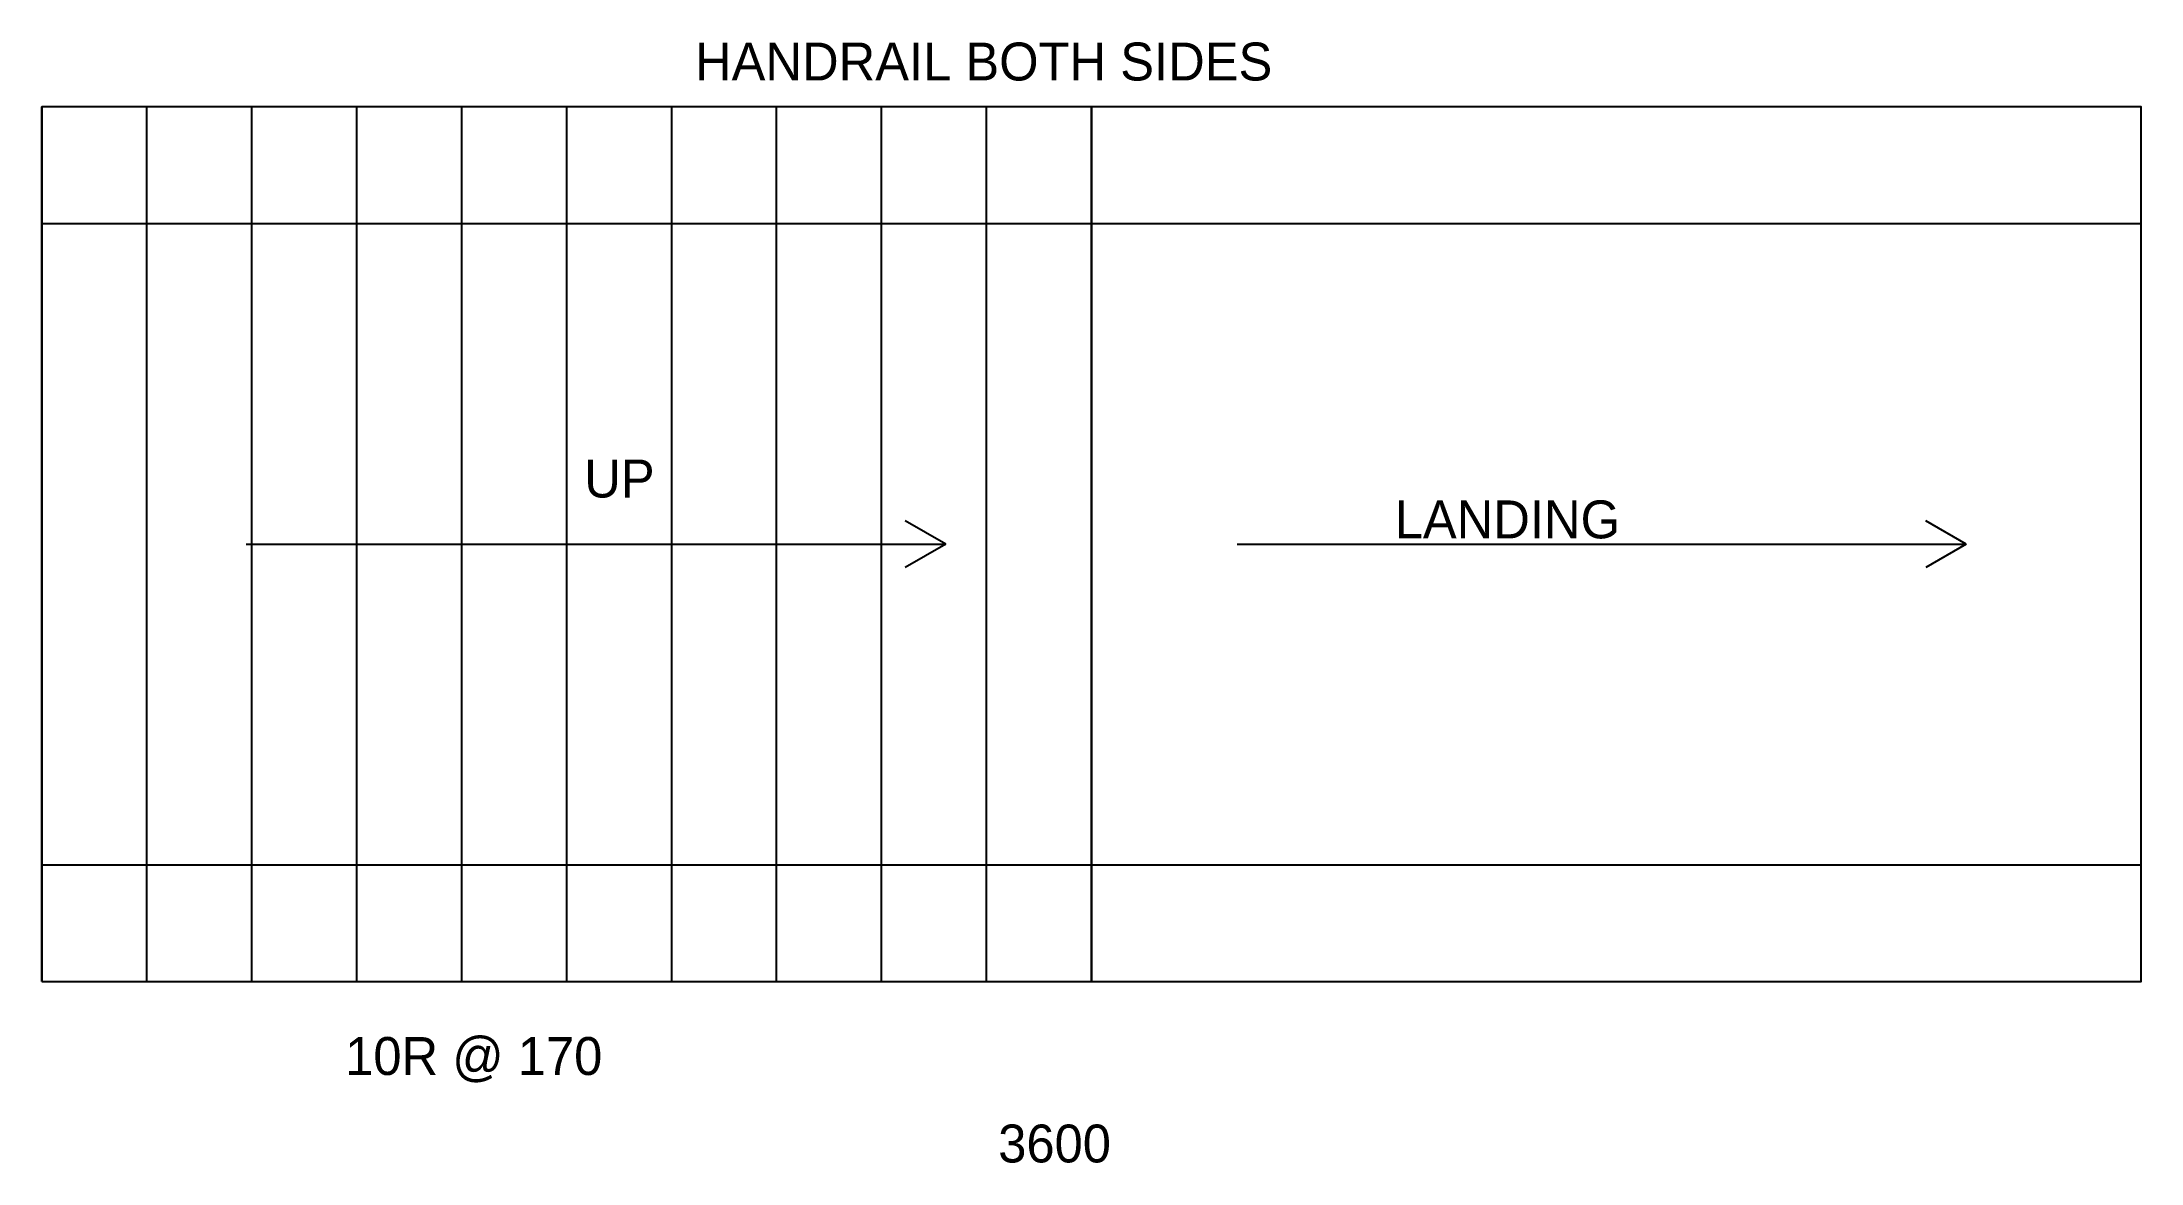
# Model space of a CAD drawing. Header units: millimetres. Extents: x 0 to 3600, y -311 to 1611.
import ezdxf

# ---------------------------------------------------------------- set-up
doc = ezdxf.new("R2010")
doc.units = ezdxf.units.MM
for name, color, linetype in [('ARROW', 3, 'CONTINUOUS'), ('DIM', 2, 'CONTINUOUS'), ('HANDRAIL', 3, 'CONTINUOUS'), ('STAIR', 7, 'CONTINUOUS'), ('TEXT', 7, 'CONTINUOUS')]:
    doc.layers.add(name, color=color, linetype=linetype)

msp = doc.modelspace()

# ---------------------------------------------------------------- linework, layer by layer
at = {"layer": 'ARROW'}
for p, q in [((1550, 750), (1480.7, 790)), ((3300, 750), (3230.7, 790)), ((350, 750), (1550, 750)), ((1550, 750), (1480.7, 710)), ((2050, 750), (3300, 750)), ((3300, 750), (3230.7, 710))]:
    msp.add_line(p, q, dxfattribs=at)
at = {"layer": 'HANDRAIL'}
for p, q in [((0, 1300), (3600, 1300)), ((0, 200), (3600, 200))]:
    msp.add_line(p, q, dxfattribs=at)
at = {"layer": 'STAIR'}
for p, q in [((0, 0), (0, 1500)), ((180, 0), (180, 1500)), ((360, 0), (360, 1500)), ((540, 0), (540, 1500)), ((720, 0), (720, 1500)), ((900, 0), (900, 1500)), ((1080, 0), (1080, 1500)), ((1260, 0), (1260, 1500)), ((1440, 0), (1440, 1500)), ((1620, 0), (1620, 1500)), ((1800, 0), (1800, 1500))]:
    msp.add_line(p, q, dxfattribs=at)
for points in [[(0, 0), (1800, 0), (1800, 1500), (0, 1500)], [(1800, 0), (3600, 0), (3600, 1500), (1800, 1500)]]:
    msp.add_lwpolyline(points, close=True, dxfattribs=at)

# ---------------------------------------------------------------- texts
at = {"layer": 'DIM'}
for s, p in [('HANDRAIL BOTH SIDES', (1120, 1545)), ('10R @ 170', (520, -160)), ('3600', (1640, -310))]:
    msp.add_text(s, height=65, dxfattribs=at).set_placement(p)
at = {"layer": 'TEXT'}
for s, p in [('UP', (930, 830)), ('LANDING', (2320, 760))]:
    msp.add_text(s, height=65, dxfattribs=at).set_placement(p)

doc.saveas('drawing.dxf')
